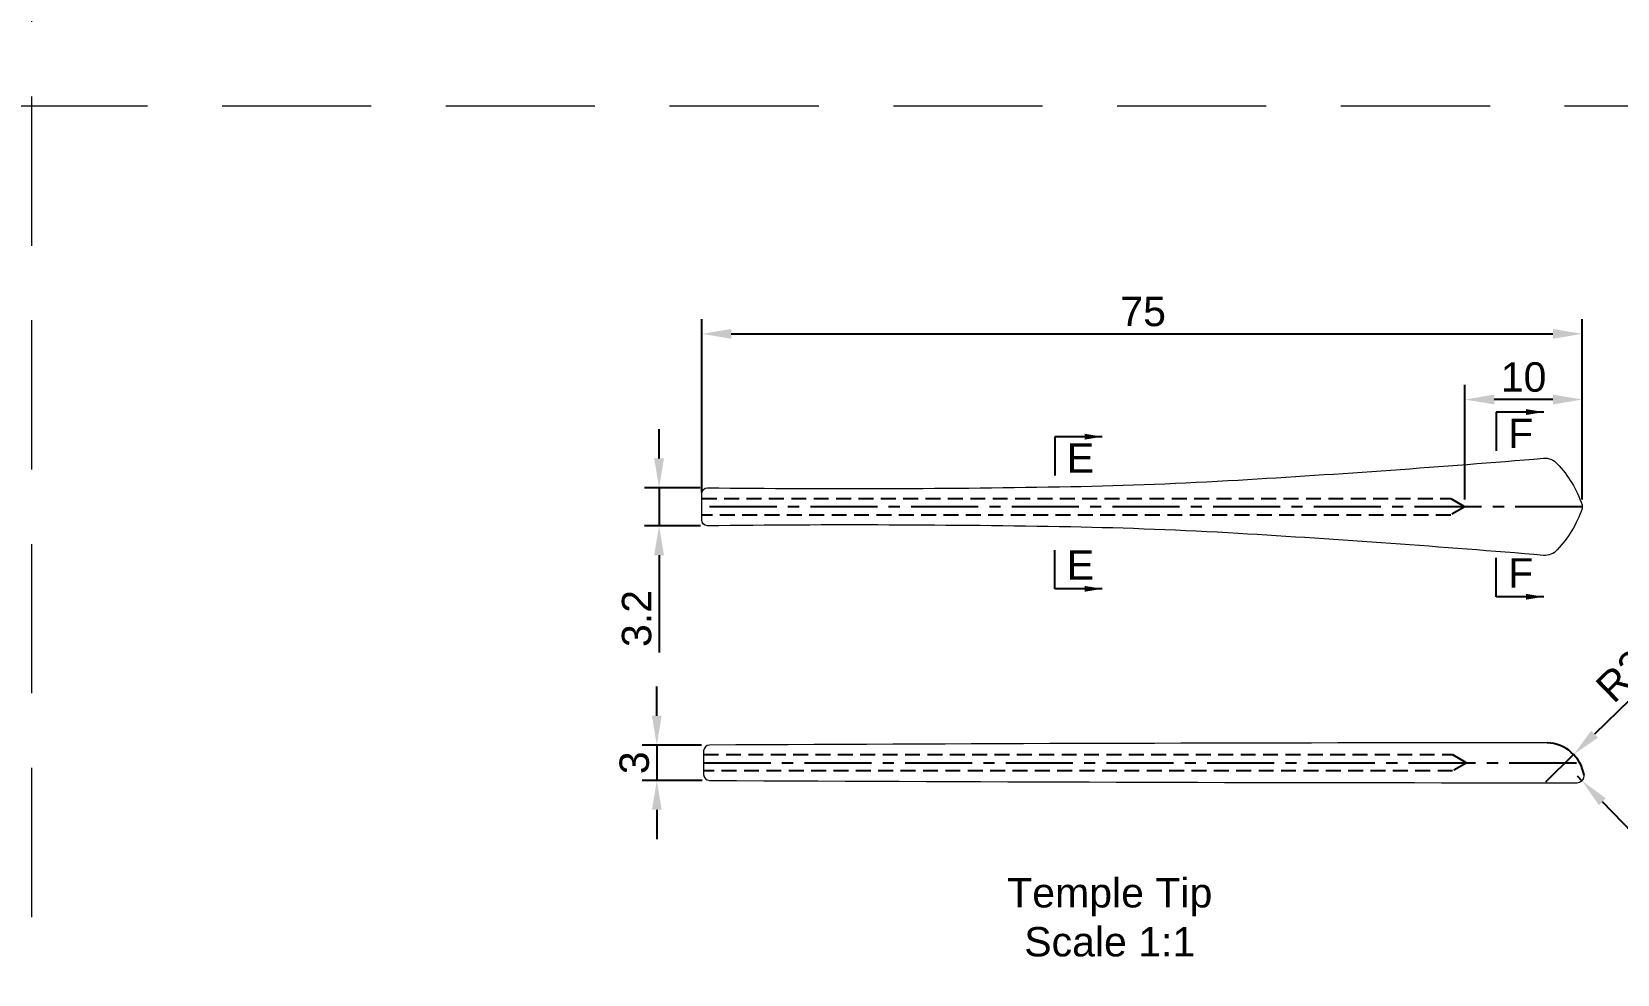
# Model space of a CAD drawing. Header units: millimetres. Extents: x 1336 to 2438, y 1230 to 1601.
# Drawn here: x 2230.4 to 2365.4, y 1371.9 to 1452.1 of the extents above; entities that cross this region are included whole.
import ezdxf

# ---------------------------------------------------------------- set-up
doc = ezdxf.new("R2010")
doc.units = ezdxf.units.MM
for name, pattern in [('ACAD_ISO02W100', [15, 12, -3]), ('CENTER2', [28.575, 19.05, -3.175, 3.175, -3.175]), ('HIDDEN', [9.525, 6.35, -3.175]), ('HIDDEN2', [0.1875, 0.125, -0.0625])]:
    doc.linetypes.add(name, pattern=pattern)
for name, color, linetype in [('Center Line', 2, 'CENTER2'), ('Dimension', 3, 'Continuous'), ('Hidden Line', 1, 'HIDDEN2')]:
    doc.layers.add(name, color=color, linetype=linetype)
doc.layers.add('标注', color=4, linetype='Continuous', lineweight=5)
doc.layers.add('绘图层', color=7, linetype='Continuous', lineweight=15)
doc.styles.get("Standard").update_dxf_attribs({"font": 'arial.ttf'})
doc.styles.add('宋体', font='SimSun.ttf')
doc.styles.add('样式 1', font='romant.shx')
doc.dimstyles.new('ISO-25', dxfattribs={"dimtxt": 2.5, "dimasz": 2.5, "dimexe": 1.25, "dimexo": 0.625, "dimtad": 1, "dimtxsty": 'Standard', "dimcen": 2.5, "dimadec": 0, "dimazin": 0, "dimtfac": 1, "dimtmove": 0, "dimatfit": 3, "dimfxl": 1, "dimarcsym": 0})
doc.dimstyles.new('ISO-25$0', dxfattribs={"dimtxt": 2.5, "dimasz": 2.5, "dimexe": 0.5, "dimexo": 1, "dimgap": 1, "dimtad": 0, "dimtih": 1, "dimtoh": 1, "dimdec": 1, "dimzin": 10, "dimdsep": 46, "dimlunit": 6, "dimtxsty": '样式 1', "dimcen": 0, "dimclrd": 256, "dimclre": 256, "dimclrt": 7, "dimazin": 0, "dimtfac": 1, "dimtdec": 1, "dimtofl": 0, "dimtmove": 0, "dimatfit": 0, "dimfxl": 1, "dimtolj": 1, "dimtzin": 10, "dimarcsym": 0})
doc.dimstyles.new('副本 ISO-25', dxfattribs={"dimtxt": 1.5, "dimasz": 1.5, "dimexe": 0.4, "dimexo": 0, "dimgap": 0.4, "dimtad": 1, "dimdsep": 46, "dimtxsty": 'Standard', "dimcen": 2, "dimadec": 0, "dimazin": 0, "dimtfac": 1, "dimtmove": 0, "dimatfit": 3, "dimfxl": 1, "dimarcsym": 0})

# ---------------------------------------------------------------- blocks, each defined once
blk = doc.blocks.new('*D149')
at = {"layer": 'Defpoints', "color": 0, "transparency": 16777216}
for p in [(2362.43, 1426.41), (2287.47, 1412.29), (2362.43, 1411.69)]:
    blk.add_point(p, dxfattribs=at)
at = {"layer": 'Dimension', "color": 0, "lineweight": -2, "transparency": 16777216}
for p, q in [((2287.47, 1412.92), (2287.47, 1427.66)), ((2362.43, 1412.32), (2362.43, 1427.66)), ((2289.97, 1426.41), (2359.93, 1426.41))]:
    blk.add_line(p, q, dxfattribs=at)
at = {"layer": 'Dimension', "color": 0, "transparency": 16777216}
for points in [[(2289.97, 1426.82), (2289.97, 1425.99), (2287.47, 1426.41)], [(2359.93, 1426.82), (2359.93, 1425.99), (2362.43, 1426.41)]]:
    blk.add_solid(points, dxfattribs=at)
at = {"layer": 'Dimension', "color": 0, "transparency": 16777216, "insert": (2325.04, 1428.3), "char_height": 2.5, "attachment_point": 5}
blk.add_mtext('75', dxfattribs=at)
blk = doc.blocks.new('*D197')
at = {"layer": 'Defpoints', "color": 0, "transparency": 16777216}
for p in [(2352.43, 1420.82), (2352.43, 1411.69), (2362.43, 1411.69)]:
    blk.add_point(p, dxfattribs=at)
at = {"layer": 'Dimension', "color": 0, "lineweight": -2, "transparency": 16777216}
for p, q in [((2352.43, 1412.32), (2352.43, 1422.07)), ((2362.43, 1412.32), (2362.43, 1422.07)), ((2359.93, 1420.82), (2354.93, 1420.82))]:
    blk.add_line(p, q, dxfattribs=at)
at = {"layer": 'Dimension', "color": 0, "transparency": 16777216}
for points in [[(2354.93, 1421.24), (2354.93, 1420.4), (2352.43, 1420.82)], [(2359.93, 1421.24), (2359.93, 1420.4), (2362.43, 1420.82)]]:
    blk.add_solid(points, dxfattribs=at)
at = {"layer": 'Dimension', "color": 0, "transparency": 16777216, "insert": (2357.43, 1422.72), "char_height": 2.5, "attachment_point": 5}
blk.add_mtext('10', dxfattribs=at)
blk = doc.blocks.new('*D150')
at = {"layer": 'Defpoints', "color": 0, "transparency": 16777216}
for p in [(2287.95, 1413.31), (2283.83, 1410.07), (2287.99, 1410.07)]:
    blk.add_point(p, dxfattribs=at)
at = {"layer": 'Dimension', "color": 0, "lineweight": -2, "transparency": 16777216}
for p, q in [((2283.83, 1415.81), (2283.83, 1418.31)), ((2287.33, 1413.31), (2282.58, 1413.31)), ((2283.83, 1413.31), (2283.83, 1410.07)), ((2287.36, 1410.07), (2282.58, 1410.07)), ((2283.83, 1407.57), (2283.83, 1399.3))]:
    blk.add_line(p, q, dxfattribs=at)
at = {"layer": 'Dimension', "color": 0, "transparency": 16777216}
for points in [[(2283.41, 1415.81), (2284.25, 1415.81), (2283.83, 1413.31)], [(2283.41, 1407.57), (2284.25, 1407.57), (2283.83, 1410.07)]]:
    blk.add_solid(points, dxfattribs=at)
at = {"layer": 'Dimension', "color": 0, "transparency": 16777216, "insert": (2281.93, 1402.18), "char_height": 2.5, "attachment_point": 5, "rotation": 90}
blk.add_mtext('3.2', dxfattribs=at)
blk = doc.blocks.new('*D151')
at = {"layer": 'Defpoints', "color": 0, "transparency": 16777216}
for p in [(2288.08, 1391.4), (2283.64, 1388.4), (2288.12, 1388.4)]:
    blk.add_point(p, dxfattribs=at)
at = {"layer": 'Dimension', "color": 0, "lineweight": -2, "transparency": 16777216}
for p, q in [((2283.64, 1393.9), (2283.64, 1396.4)), ((2287.45, 1391.4), (2282.39, 1391.4)), ((2283.64, 1391.4), (2283.64, 1388.4)), ((2287.5, 1388.4), (2282.39, 1388.4)), ((2283.64, 1385.9), (2283.64, 1383.4))]:
    blk.add_line(p, q, dxfattribs=at)
at = {"layer": 'Dimension', "color": 0, "transparency": 16777216}
for points in [[(2283.22, 1393.9), (2284.05, 1393.9), (2283.64, 1391.4)], [(2283.22, 1385.9), (2284.05, 1385.9), (2283.64, 1388.4)]]:
    blk.add_solid(points, dxfattribs=at)
at = {"layer": 'Dimension', "color": 0, "transparency": 16777216, "insert": (2281.73, 1389.9), "char_height": 2.5, "attachment_point": 5, "rotation": 90}
blk.add_mtext('3', dxfattribs=at)
blk = doc.blocks.new('*D198')
at = {"layer": 'Defpoints', "color": 0, "transparency": 16777216}
for p in [(2361.99, 1388.8), (2362.4, 1388.37)]:
    blk.add_point(p, dxfattribs=at)
at = {"layer": 'Dimension', "color": 0, "lineweight": -2, "transparency": 16777216}
for p, q in [((2361.99, 1388.8), (2362.4, 1388.37)), ((2371.58, 1378.9), (2364.14, 1386.58))]:
    blk.add_line(p, q, dxfattribs=at)
at = {"layer": 'Dimension', "color": 0, "transparency": 16777216}
blk.add_solid([(2364.44, 1386.87), (2363.84, 1386.29), (2362.4, 1388.37)], dxfattribs=at)
at = {"layer": 'Dimension', "color": 0, "transparency": 16777216, "insert": (2370.1, 1383.16), "char_height": 2.5, "attachment_point": 5, "rotation": 314.092}
blk.add_mtext('R0.6', dxfattribs=at)
blk = doc.blocks.new('*D199')
at = {"layer": 'Defpoints', "color": 0, "transparency": 16777216}
for p in [(2361.69, 1390.6), (2359.31, 1388.29)]:
    blk.add_point(p, dxfattribs=at)
at = {"layer": 'Dimension', "color": 0, "lineweight": -2, "transparency": 16777216}
for p, q in [((2371.14, 1399.8), (2363.48, 1392.35)), ((2359.31, 1388.29), (2361.69, 1390.6))]:
    blk.add_line(p, q, dxfattribs=at)
at = {"layer": 'Dimension', "color": 0, "transparency": 16777216}
blk.add_solid([(2363.19, 1392.64), (2363.77, 1392.05), (2361.69, 1390.6)], dxfattribs=at)
at = {"layer": 'Dimension', "color": 0, "transparency": 16777216, "insert": (2366.88, 1398.31), "char_height": 2.5, "attachment_point": 5, "rotation": 44.2219}
blk.add_mtext('R3.3', dxfattribs=at)

msp = doc.modelspace()

# ---------------------------------------------------------------- linework, layer by layer
at = {"color": 1, "linetype": 'HIDDEN', "lineweight": 9, "ltscale": 2}
for p, q in [((2230.42, 1338.664), (2230.42, 1594.624)), ((2037.074, 1445.803), (2433.512, 1445.803))]:
    msp.add_line(p, q, dxfattribs=at)
at = {"lineweight": 13, "ltscale": 0.1}
msp.add_line((2287.626, 1390.906), (2287.626, 1388.901), dxfattribs=at)
msp.add_lwpolyline([(2287.951, 1413.31, 0.0076082), (2318.888, 1413.411, 0.0101789), (2333.126, 1413.965, 0.0061096), (2359.119, 1415.825, -0.2354789), (2360.296, 1415.356, -0.1087845), (2362.403, 1411.85, -0.1636469), (2362.403, 1411.531, -0.1087845), (2360.296, 1408.025, -0.2354789), (2359.119, 1407.556, 0.0061096), (2333.126, 1409.416, 0.0101789), (2318.888, 1409.97, 0.0076082), (2287.951, 1410.071, -0.4025081), (2287.471, 1410.571), (2287.471, 1412.81, -0.4025081)], format="xyb", close=True, dxfattribs=at)
at = {"color": 251, "linetype": 'ACAD_ISO02W100', "lineweight": 13, "ltscale": 0.05}
msp.add_lwpolyline([(2362.431, 1411.69), (2362.428, 1411.69)], dxfattribs=at)
at = {"lineweight": 13, "ltscale": 0.1}
for centre, radius, start, end in [((2288.126, 1390.906), 0.5, 90.30371, 180), ((2362.586, -12656.116), 14047.72, 90.0128388, 90.30371), ((2288.126, 1388.901), 0.5, 180, 269.69629), ((2362.586, 15435.923), 14047.72, 269.69629, 269.9975519), ((2361.986, 1388.804), 0.6, 269.99755, 346.18317), ((2362.083, 1388.78), 0.5, 346.18317, 10.01538)]:
    msp.add_arc(centre, radius, start, end, dxfattribs=at)
msp.add_arc((2359.311, 1388.29), 3.316, 10.01538, 87.78671)
at = {"layer": 'Center Line', "ltscale": 0.3}
for p, q in [((2362.43, 1411.69), (2287.471, 1411.69)), ((2287.626, 1389.904), (2362.207, 1389.904))]:
    msp.add_line(p, q, dxfattribs=at)
at = {"layer": 'Hidden Line', "linetype": 'HIDDEN', "ltscale": 0.2}
for p, q in [((2287.471, 1412.39), (2351.231, 1412.39)), ((2351.231, 1412.39), (2352.431, 1411.69)), ((2351.231, 1410.99), (2287.471, 1410.99)), ((2352.431, 1411.69), (2351.231, 1410.99)), ((2287.626, 1390.604), (2351.386, 1390.604)), ((2287.626, 1390.604), (2351.386, 1390.604)), ((2351.386, 1390.604), (2352.586, 1389.904)), ((2351.386, 1390.604), (2352.586, 1389.904)), ((2351.386, 1389.204), (2287.626, 1389.204)), ((2351.386, 1389.204), (2287.626, 1389.204)), ((2352.586, 1389.904), (2351.386, 1389.204)), ((2352.586, 1389.904), (2351.386, 1389.204))]:
    msp.add_line(p, q, dxfattribs=at)

# ---------------------------------------------------------------- texts
at = {"layer": '标注', "color": 6, "lineweight": 13, "ltscale": 5, "char_height": 2.5, "width": 1.42448, "attachment_point": 1}
for s, insert in [('F', (2356.122, 1419.188)), ('E', (2318.541, 1417.09)), ('E', (2318.541, 1407.988)), ('F', (2356.122, 1407.314))]:
    msp.add_mtext(s, dxfattribs=dict(at, insert=insert))
at = {"layer": '绘图层', "color": 4, "linetype": 'ByBlock', "lineweight": 9, "insert": (2322.199, 1376.737), "char_height": 2.5, "width": 31.56298, "attachment_point": 5, "style": '宋体'}
msp.add_mtext('{\\fArial|b0|i0|c0|p34;Temple Tip\\PScale 1:1}', dxfattribs=at)

# ---------------------------------------------------------------- dimensions: what is measured, and where the dimension line sits
at = {"layer": 'Dimension'}
for base, p1, p2, picture, middle in [((2362.428, 1426.407), (2287.471, 1412.29), (2362.428, 1411.69), '*D149', (2325.04, 1426.407)), ((2352.431, 1420.821), (2362.431, 1411.69), (2352.431, 1411.69), '*D197', (2357.428, 1420.821))]:
    dim = msp.add_linear_dim(base=base, p1=p1, p2=p2, dimstyle='ISO-25$0', override={"dimexe": 1.25, "dimexo": 0.625, "dimgap": 0.625, "dimtad": 1, "dimtih": 0, "dimtoh": 0, "dimzin": 8, "dimlunit": 2, "dimtxsty": 'Standard', "dimcen": 2.5, "dimclrd": 0, "dimclre": 0, "dimclrt": 0, "dimadec": 0, "dimtp": 0.2, "dimtm": 0.2, "dimtdec": 2, "dimtofl": 1, "dimatfit": 3, "dimtolj": 0, "dimtzin": 8}, dxfattribs=at)
    dim.commit()
    dim.dimension.update_dxf_attribs({"geometry": picture, "text_midpoint": middle, "dimtype": 160})
for base, p1, p2, picture, middle in [((2283.831, 1410.071), (2287.951, 1413.31), (2287.99, 1410.071), '*D150', (2281.929, 1402.184)), ((2283.636, 1388.401), (2288.076, 1391.404), (2288.124, 1388.401), '*D151', (2281.734, 1389.902))]:
    dim = msp.add_linear_dim(base=base, p1=p1, p2=p2, angle=90, dimstyle='ISO-25$0', override={"dimexe": 1.25, "dimexo": 0.625, "dimgap": 0.625, "dimtad": 1, "dimtih": 0, "dimtoh": 0, "dimzin": 8, "dimlunit": 2, "dimtxsty": 'Standard', "dimcen": 2.5, "dimclrd": 0, "dimclre": 0, "dimclrt": 0, "dimadec": 0, "dimtp": 0.2, "dimtm": 0.2, "dimtdec": 2, "dimtofl": 1, "dimatfit": 3, "dimtolj": 0, "dimtzin": 8}, dxfattribs=at)
    dim.commit()
    dim.dimension.update_dxf_attribs({"geometry": picture, "text_midpoint": middle})
for center, mpoint, picture, middle in [((2359.311, 1388.29), (2361.687, 1390.603), '*D199', (2366.879, 1398.31)), ((2361.986, 1388.804), (2362.404, 1388.373), '*D198', (2370.099, 1383.163))]:
    dim = msp.add_radius_dim(center=center, mpoint=mpoint, dimstyle='ISO-25', override={"dimdec": 1, "dimdsep": 46, "dimtp": 0.2, "dimtm": 0.2}, dxfattribs=at)
    dim.commit()
    dim.dimension.update_dxf_attribs({"geometry": picture, "text_midpoint": middle})

# ---------------------------------------------------------------- leaders
at = {"layer": '标注', "color": 6, "lineweight": 13, "ltscale": 5}
for points in [[(2359.146, 1419.753), (2355.091, 1419.753), (2355.091, 1416.451)], [(2321.565, 1417.655), (2317.51, 1417.655), (2317.51, 1414.353)], [(2321.565, 1404.707), (2317.51, 1404.707), (2317.51, 1408.01)], [(2359.146, 1404.033), (2355.091, 1404.033), (2355.091, 1407.336)]]:
    msp.add_leader(points, dimstyle='副本 ISO-25', dxfattribs=at)

doc.saveas('drawing.dxf')
